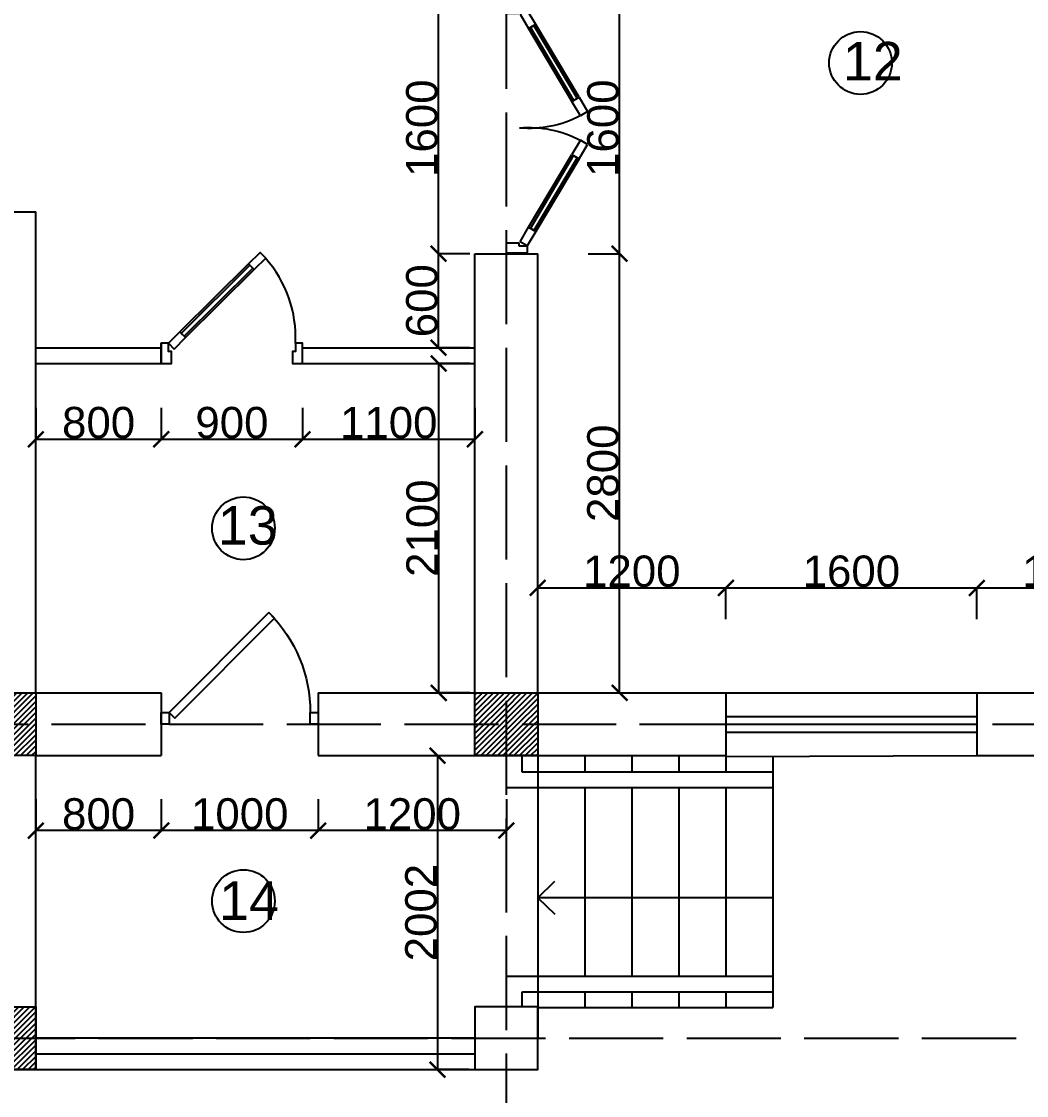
# Model space of a CAD drawing. Header units: millimetres. Extents: x -4280 to 435011, y -161394 to 27828.
# Drawn here: x 19828 to 26236, y 4142 to 10989 of the extents above; entities that cross this region are included whole.
import ezdxf

# ---------------------------------------------------------------- set-up
doc = ezdxf.new("R2010")
doc.units = ezdxf.units.MM
doc.header["$MEASUREMENT"] = 0
doc.linetypes.add('ACAD_ISO02W100', pattern=[15, 12, -3])
doc.layers.add('Fasad bokovoy', color=7, linetype='Continuous')
doc.layers.add('Plan 1', color=7, linetype='Continuous')
doc.styles.get("Standard").update_dxf_attribs({"font": 'arial.ttf'})
doc.dimstyles.new('GOST', dxfattribs={"dimtxt": 200, "dimasz": 100, "dimexe": 0.18, "dimexo": 0.06, "dimgap": 3, "dimtad": 1, "dimdec": 0, "dimzin": 0, "dimdsep": 46, "dimtxsty": 'Standard', "dimblk": 'ARCHTICK', "dimcen": 0.09, "dimclrt": 256, "dimadec": 0, "dimazin": 0, "dimtfac": 1, "dimtdec": 0, "dimtofl": 0, "dimtmove": 0, "dimatfit": 3, "dimldrblk": 'ARCHTICK', "dimfxl": 200, "dimfxlon": 1, "dimtolj": 1, "dimtzin": 0, "dimarcsym": 0})
pattern_1 = [(45, (58686.625, 2995.274), (-17.67767, 17.67767), [])]

# ---------------------------------------------------------------- blocks, each defined once
blk = doc.blocks.new('A$C036642B2')
for p, q in [((0, 389.1), (0, 289.1)), ((0, 289.1), (0, 389.1)), ((0, 289.1), (0, 389.1)), ((0, 389.1), (50, 389.1)), ((50, 389.1), (50, 339.1)), ((1200, 389.1), (1150, 389.1)), ((1150, 389.1), (1150, 339.1)), ((1200, 289.1), (1200, 389.1)), ((1200, 289.1), (1200, 389.1)), ((1200, 389.1), (1200, 289.1)), ((50, 329.1), (35, 329.1)), ((35, 329.1), (35, 289.1)), ((35, 289.1), (55.5, 323.5)), ((50, 339.1), (50, 329.1)), ((55.5, 323.5), (124.2, 282.6)), ((1144.5, 323.5), (1075.8, 282.6)), ((1165, 289.1), (1144.5, 323.5)), ((1150, 339.1), (1150, 329.1)), ((1150, 329.1), (1165, 329.1)), ((1165, 329.1), (1165, 289.1)), ((35, 289.1), (0, 289.1)), ((103.8, 248.2), (35, 289.1)), ((103.8, 248.2), (124.2, 282.6)), ((124.2, 282.6), (103.8, 248.2)), ((108.9, 256.8), (119.1, 274)), ((119.1, 274), (467.5, 66.7)), ((124.2, 282.6), (472.6, 75.3)), ((1075.8, 282.6), (727.4, 75.3)), ((1080.9, 274), (732.5, 66.7)), ((1075.8, 282.6), (1096.2, 248.2)), ((1096.2, 248.2), (1075.8, 282.6)), ((1091.1, 256.8), (1080.9, 274)), ((1096.2, 248.2), (1165, 289.1)), ((1165, 289.1), (1200, 289.1)), ((452.1, 40.9), (103.8, 248.2)), ((457.3, 49.5), (108.9, 256.8)), ((742.7, 49.5), (1091.1, 256.8)), ((747.9, 40.9), (1096.2, 248.2)), ((472.6, 75.3), (452.1, 40.9)), ((472.6, 75.3), (452.1, 40.9)), ((467.5, 66.7), (457.3, 49.5)), ((541.3, 34.4), (472.6, 75.3)), ((658.7, 34.4), (727.4, 75.3)), ((727.4, 75.3), (747.9, 40.9)), ((727.4, 75.3), (747.9, 40.9)), ((732.5, 66.7), (742.7, 49.5)), ((452.1, 40.9), (520.9, 0)), ((520.9, 0), (541.3, 34.4)), ((679.1, 0), (658.7, 34.4)), ((747.9, 40.9), (679.1, 0))]:
    blk.add_line(p, q)
for centre, start, end in [((76.7, 280.4), 332.1893, 4.9635), ((1123.3, 280.4), 175.0365, 207.8107)]:
    blk.add_arc(centre, 525.5, start, end)
blk = doc.blocks.new('A$C68901CC0')
for p, q in [((278.2, 676), (313.6, 711.4)), ((313.6, 711.4), (950, 75)), ((914.6, 39.6), (278.2, 676)), ((0, 75), (0, 0)), ((50, 75), (0, 75)), ((50, 0), (50, 75)), ((950, 75), (914.6, 39.6)), ((950, 75), (950, 0)), ((1000, 75), (950, 75)), ((1000, 0), (1000, 75)), ((0, 0), (50, 0)), ((950, 0), (1000, 0))]:
    blk.add_line(p, q)
blk.add_arc((950, 75), 900, 135, 180)
blk = doc.blocks.new('A$C3C032968')
for p, q in [((0, 0), (0, 100)), ((0, 100), (0, 0)), ((700, 0), (700, 100)), ((700, 0), (700, 100))]:
    blk.add_line(p, q)
for points in [[(517.5, 522.4), (460.7, 466.1), (432.5, 494.5), (489.3, 550.8)], [(120, 128), (460.7, 466.1), (432.5, 494.5), (91.8, 156.4)], [(112.9, 135.1), (453.6, 473.2), (439.5, 487.4), (98.8, 149.3)], [(63.2, 71.6), (120, 128), (91.8, 156.4), (35, 100)], [(35, 100), (0, 100), (0, 0), (50, 0), (50, 50), (50, 60), (35, 60)], [(665, 100), (665, 60), (650, 60), (650, 50), (650, 0), (700, 0), (700, 100)]]:
    blk.add_lwpolyline(points, close=True)
blk.add_arc((72.4, 128.7), 593.3, 357.2313, 41.4937)
blk = doc.blocks.new('_ArchTick')
at = {"color": 0, "linetype": 'ByBlock', "const_width": 0.15}
blk.add_lwpolyline([(-0.5, -0.5), (0.5, 0.5)], dxfattribs=at)
blk = doc.blocks.new('*D32')
at = {"layer": 'Defpoints', "color": 0, "transparency": 16777216}
for p in [(4519.5, 7809.1), (28919.5, 7809.1), (28919.5, 1509.1)]:
    blk.add_point(p, dxfattribs=at)
at = {"layer": 'Plan 1', "color": 0, "lineweight": -2, "transparency": 16777216}
for p, q in [((4519.5, 1709.1), (4519.5, 1509)), ((28919.5, 1709.1), (28919.5, 1509)), ((4519.5, 1509.1), (28919.5, 1509.1))]:
    blk.add_line(p, q, dxfattribs=at)
at = {"layer": 'Plan 1', "color": 0, "lineweight": -2, "transparency": 16777216, "xscale": 100, "yscale": 100, "zscale": 100, "rotation": 180}
blk.add_blockref('_ArchTick', (4519.5, 1509.1), dxfattribs=at)
at = {"layer": 'Plan 1', "color": 0, "lineweight": -2, "transparency": 16777216, "xscale": 100, "yscale": 100, "zscale": 100}
blk.add_blockref('_ArchTick', (28919.5, 1509.1), dxfattribs=at)
at = {"layer": 'Plan 1', "transparency": 16777216, "insert": (16719.5, 1614.3), "char_height": 200, "attachment_point": 5}
blk.add_mtext('\\A1;24400', dxfattribs=at)
blk = doc.blocks.new('*D48')
at = {"layer": 'Defpoints', "color": 0, "transparency": 16777216}
for p in [(20719.5, 7109.1), (19719.5, 5309.1), (20719.5, 3109.5)]:
    blk.add_point(p, dxfattribs=at)
at = {"layer": 'Plan 1', "color": 0, "lineweight": -2, "transparency": 16777216}
for p, q in [((19719.5, 3309.5), (19719.5, 3109.3)), ((20719.5, 3309.5), (20719.5, 3109.3)), ((19719.5, 3109.5), (20719.5, 3109.5))]:
    blk.add_line(p, q, dxfattribs=at)
at = {"layer": 'Plan 1', "color": 0, "lineweight": -2, "transparency": 16777216, "xscale": 100, "yscale": 100, "zscale": 100, "rotation": 180}
blk.add_blockref('_ArchTick', (19719.5, 3109.5), dxfattribs=at)
at = {"layer": 'Plan 1', "color": 0, "lineweight": -2, "transparency": 16777216, "xscale": 100, "yscale": 100, "zscale": 100}
blk.add_blockref('_ArchTick', (20719.5, 3109.5), dxfattribs=at)
at = {"layer": 'Plan 1', "transparency": 16777216, "insert": (20219.5, 3214.6), "char_height": 200, "attachment_point": 5}
blk.add_mtext('\\A1;1000', dxfattribs=at)
blk = doc.blocks.new('*D49')
at = {"layer": 'Defpoints', "color": 0, "transparency": 16777216}
for p in [(20719.5, 7109.1), (21719.5, 7109.1), (21719.5, 3109.5)]:
    blk.add_point(p, dxfattribs=at)
at = {"layer": 'Plan 1', "color": 0, "lineweight": -2, "transparency": 16777216}
for p, q in [((20719.5, 3309.5), (20719.5, 3109.3)), ((21719.5, 3309.5), (21719.5, 3109.3)), ((20719.5, 3109.5), (21719.5, 3109.5))]:
    blk.add_line(p, q, dxfattribs=at)
at = {"layer": 'Plan 1', "color": 0, "lineweight": -2, "transparency": 16777216, "xscale": 100, "yscale": 100, "zscale": 100, "rotation": 180}
blk.add_blockref('_ArchTick', (20719.5, 3109.5), dxfattribs=at)
at = {"layer": 'Plan 1', "color": 0, "lineweight": -2, "transparency": 16777216, "xscale": 100, "yscale": 100, "zscale": 100}
blk.add_blockref('_ArchTick', (21719.5, 3109.5), dxfattribs=at)
at = {"layer": 'Plan 1', "transparency": 16777216, "insert": (21219.5, 3214.6), "char_height": 200, "attachment_point": 5}
blk.add_mtext('\\A1;1000', dxfattribs=at)
blk = doc.blocks.new('*D50')
at = {"layer": 'Defpoints', "color": 0, "transparency": 16777216}
for p in [(22919.5, 7309.1), (21719.5, 7109.1), (22919.5, 3109.5)]:
    blk.add_point(p, dxfattribs=at)
at = {"layer": 'Plan 1', "color": 0, "lineweight": -2, "transparency": 16777216}
for p, q in [((21719.5, 3309.5), (21719.5, 3109.3)), ((22919.5, 3309.5), (22919.5, 3109.3)), ((21719.5, 3109.5), (22919.5, 3109.5))]:
    blk.add_line(p, q, dxfattribs=at)
at = {"layer": 'Plan 1', "color": 0, "lineweight": -2, "transparency": 16777216, "xscale": 100, "yscale": 100, "zscale": 100, "rotation": 180}
blk.add_blockref('_ArchTick', (21719.5, 3109.5), dxfattribs=at)
at = {"layer": 'Plan 1', "color": 0, "lineweight": -2, "transparency": 16777216, "xscale": 100, "yscale": 100, "zscale": 100}
blk.add_blockref('_ArchTick', (22919.5, 3109.5), dxfattribs=at)
at = {"layer": 'Plan 1', "transparency": 16777216, "insert": (22319.5, 3214.6), "char_height": 200, "attachment_point": 5}
blk.add_mtext('\\A1;1200', dxfattribs=at)
blk = doc.blocks.new('*D51')
at = {"layer": 'Defpoints', "color": 0, "transparency": 16777216}
for p in [(22919.5, 7309.1), (24319.5, 7105.3), (24319.5, 3109.5)]:
    blk.add_point(p, dxfattribs=at)
at = {"layer": 'Plan 1', "color": 0, "lineweight": -2, "transparency": 16777216}
for p, q in [((22919.5, 3309.5), (22919.5, 3109.3)), ((24319.5, 3309.5), (24319.5, 3109.3)), ((22919.5, 3109.5), (24319.5, 3109.5))]:
    blk.add_line(p, q, dxfattribs=at)
at = {"layer": 'Plan 1', "color": 0, "lineweight": -2, "transparency": 16777216, "xscale": 100, "yscale": 100, "zscale": 100, "rotation": 180}
blk.add_blockref('_ArchTick', (22919.5, 3109.5), dxfattribs=at)
at = {"layer": 'Plan 1', "color": 0, "lineweight": -2, "transparency": 16777216, "xscale": 100, "yscale": 100, "zscale": 100}
blk.add_blockref('_ArchTick', (24319.5, 3109.5), dxfattribs=at)
at = {"layer": 'Plan 1', "transparency": 16777216, "insert": (23619.5, 3214.6), "char_height": 200, "attachment_point": 5}
blk.add_mtext('\\A1;1400', dxfattribs=at)
blk = doc.blocks.new('*D52')
at = {"layer": 'Defpoints', "color": 0, "transparency": 16777216}
for p in [(24319.5, 7105.3), (25919.5, 7109.1), (25919.5, 3109.5)]:
    blk.add_point(p, dxfattribs=at)
at = {"layer": 'Plan 1', "color": 0, "lineweight": -2, "transparency": 16777216}
for p, q in [((24319.5, 3309.5), (24319.5, 3109.3)), ((25919.5, 3309.5), (25919.5, 3109.3)), ((24319.5, 3109.5), (25919.5, 3109.5))]:
    blk.add_line(p, q, dxfattribs=at)
at = {"layer": 'Plan 1', "color": 0, "lineweight": -2, "transparency": 16777216, "xscale": 100, "yscale": 100, "zscale": 100, "rotation": 180}
blk.add_blockref('_ArchTick', (24319.5, 3109.5), dxfattribs=at)
at = {"layer": 'Plan 1', "color": 0, "lineweight": -2, "transparency": 16777216, "xscale": 100, "yscale": 100, "zscale": 100}
blk.add_blockref('_ArchTick', (25919.5, 3109.5), dxfattribs=at)
at = {"layer": 'Plan 1', "transparency": 16777216, "insert": (25119.5, 3214.6), "char_height": 200, "attachment_point": 5}
blk.add_mtext('\\A1;1600', dxfattribs=at)
blk = doc.blocks.new('*D53')
at = {"layer": 'Defpoints', "color": 0, "transparency": 16777216}
for p in [(27319.5, 7309.1), (25919.5, 7109.1), (27319.5, 3109.5)]:
    blk.add_point(p, dxfattribs=at)
at = {"layer": 'Plan 1', "color": 0, "lineweight": -2, "transparency": 16777216}
for p, q in [((25919.5, 3309.5), (25919.5, 3109.3)), ((27319.5, 3309.5), (27319.5, 3109.3)), ((25919.5, 3109.5), (27319.5, 3109.5))]:
    blk.add_line(p, q, dxfattribs=at)
at = {"layer": 'Plan 1', "color": 0, "lineweight": -2, "transparency": 16777216, "xscale": 100, "yscale": 100, "zscale": 100, "rotation": 180}
blk.add_blockref('_ArchTick', (25919.5, 3109.5), dxfattribs=at)
at = {"layer": 'Plan 1', "color": 0, "lineweight": -2, "transparency": 16777216, "xscale": 100, "yscale": 100, "zscale": 100}
blk.add_blockref('_ArchTick', (27319.5, 3109.5), dxfattribs=at)
at = {"layer": 'Plan 1', "transparency": 16777216, "insert": (26619.5, 3214.6), "char_height": 200, "attachment_point": 5}
blk.add_mtext('\\A1;1400', dxfattribs=at)
blk = doc.blocks.new('*D217')
at = {"layer": 'Defpoints', "color": 0, "transparency": 16777216}
for p in [(21719.5, 6309.1), (22480.8, 4307.2), (22719.5, 4307.2)]:
    blk.add_point(p, dxfattribs=at)
at = {"layer": 'Plan 1', "color": 0, "lineweight": -2, "transparency": 16777216}
for p, q in [((22280.8, 6309.1), (22481, 6309.1)), ((22480.8, 6309.1), (22480.8, 4307.2)), ((22680.8, 4307.2), (22480.6, 4307.2))]:
    blk.add_line(p, q, dxfattribs=at)
at = {"layer": 'Plan 1', "color": 0, "lineweight": -2, "transparency": 16777216, "xscale": 100, "yscale": 100, "zscale": 100}
for p, rotation in [((22480.8, 6309.1), 90), ((22480.8, 4307.2), 270)]:
    blk.add_blockref('_ArchTick', p, dxfattribs=dict(at, rotation=rotation))
at = {"layer": 'Plan 1', "transparency": 16777216, "insert": (22375.7, 5308.2), "char_height": 200, "attachment_point": 5, "rotation": 90}
blk.add_mtext('\\A1;2002', dxfattribs=at)
blk = doc.blocks.new('*D621')
at = {"layer": 'Defpoints', "color": 0, "transparency": 16777216}
for p in [(21719.5, 6309.1), (22919.5, 6303.3), (21719.5, 5830.9)]:
    blk.add_point(p, dxfattribs=at)
at = {"layer": 'Fasad bokovoy', "color": 0, "lineweight": -2, "transparency": 16777216}
for p, q in [((21719.5, 6030.9), (21719.5, 5830.7)), ((22919.5, 6030.9), (22919.5, 5830.7)), ((22919.5, 5830.9), (21719.5, 5830.9))]:
    blk.add_line(p, q, dxfattribs=at)
at = {"layer": 'Fasad bokovoy', "color": 0, "lineweight": -2, "transparency": 16777216, "xscale": 100, "yscale": 100, "zscale": 100, "rotation": 180}
blk.add_blockref('_ArchTick', (21719.5, 5830.9), dxfattribs=at)
at = {"layer": 'Fasad bokovoy', "color": 0, "lineweight": -2, "transparency": 16777216, "xscale": 100, "yscale": 100, "zscale": 100}
blk.add_blockref('_ArchTick', (22919.5, 5830.9), dxfattribs=at)
at = {"layer": 'Fasad bokovoy', "transparency": 16777216, "insert": (22319.5, 5936), "char_height": 200, "attachment_point": 5}
blk.add_mtext('\\A1;1200', dxfattribs=at)
blk = doc.blocks.new('*D622')
at = {"layer": 'Defpoints', "color": 0, "transparency": 16777216}
for p in [(20719.5, 6309.1), (21719.5, 6309.1), (20719.5, 5830.9)]:
    blk.add_point(p, dxfattribs=at)
at = {"layer": 'Fasad bokovoy', "color": 0, "lineweight": -2, "transparency": 16777216}
for p, q in [((20719.5, 6030.9), (20719.5, 5830.7)), ((21719.5, 6030.9), (21719.5, 5830.7)), ((21719.5, 5830.9), (20719.5, 5830.9))]:
    blk.add_line(p, q, dxfattribs=at)
at = {"layer": 'Fasad bokovoy', "color": 0, "lineweight": -2, "transparency": 16777216, "xscale": 100, "yscale": 100, "zscale": 100, "rotation": 180}
blk.add_blockref('_ArchTick', (20719.5, 5830.9), dxfattribs=at)
at = {"layer": 'Fasad bokovoy', "color": 0, "lineweight": -2, "transparency": 16777216, "xscale": 100, "yscale": 100, "zscale": 100}
blk.add_blockref('_ArchTick', (21719.5, 5830.9), dxfattribs=at)
at = {"layer": 'Fasad bokovoy', "transparency": 16777216, "insert": (21219.5, 5936), "char_height": 200, "attachment_point": 5}
blk.add_mtext('\\A1;1000', dxfattribs=at)
blk = doc.blocks.new('*D623')
at = {"layer": 'Defpoints', "color": 0, "transparency": 16777216}
for p in [(19919.5, 6309.1), (20719.5, 6309.1), (19919.5, 5830.9)]:
    blk.add_point(p, dxfattribs=at)
at = {"layer": 'Fasad bokovoy', "color": 0, "lineweight": -2, "transparency": 16777216}
for p, q in [((19919.5, 6030.9), (19919.5, 5830.7)), ((20719.5, 6030.9), (20719.5, 5830.7)), ((20719.5, 5830.9), (19919.5, 5830.9))]:
    blk.add_line(p, q, dxfattribs=at)
at = {"layer": 'Fasad bokovoy', "color": 0, "lineweight": -2, "transparency": 16777216, "xscale": 100, "yscale": 100, "zscale": 100, "rotation": 180}
blk.add_blockref('_ArchTick', (19919.5, 5830.9), dxfattribs=at)
at = {"layer": 'Fasad bokovoy', "color": 0, "lineweight": -2, "transparency": 16777216, "xscale": 100, "yscale": 100, "zscale": 100}
blk.add_blockref('_ArchTick', (20719.5, 5830.9), dxfattribs=at)
at = {"layer": 'Fasad bokovoy', "transparency": 16777216, "insert": (20319.5, 5936), "char_height": 200, "attachment_point": 5}
blk.add_mtext('\\A1;800', dxfattribs=at)
blk = doc.blocks.new('*D624')
at = {"layer": 'Defpoints', "color": 0, "transparency": 16777216}
for p in [(22488.7, 8809.1), (22719.5, 8809.1), (22719.5, 6709.1)]:
    blk.add_point(p, dxfattribs=at)
at = {"layer": 'Fasad bokovoy', "color": 0, "lineweight": -2, "transparency": 16777216}
for p, q in [((22688.7, 8809.1), (22488.5, 8809.1)), ((22488.7, 6709.1), (22488.7, 8809.1)), ((22688.7, 6709.1), (22488.5, 6709.1))]:
    blk.add_line(p, q, dxfattribs=at)
at = {"layer": 'Fasad bokovoy', "color": 0, "lineweight": -2, "transparency": 16777216, "xscale": 100, "yscale": 100, "zscale": 100}
for p, rotation in [((22488.7, 8809.1), 90), ((22488.7, 6709.1), 270)]:
    blk.add_blockref('_ArchTick', p, dxfattribs=dict(at, rotation=rotation))
at = {"layer": 'Fasad bokovoy', "transparency": 16777216, "insert": (22383.5, 7759.1), "char_height": 200, "attachment_point": 5, "rotation": 90}
blk.add_mtext('\\A1;2100', dxfattribs=at)
blk = doc.blocks.new('*D625')
at = {"layer": 'Defpoints', "color": 0, "transparency": 16777216}
for p in [(19919.5, 8809.1), (20719.5, 8809.1), (20719.5, 8325.5)]:
    blk.add_point(p, dxfattribs=at)
at = {"layer": 'Fasad bokovoy', "color": 0, "lineweight": -2, "transparency": 16777216}
for p, q in [((19919.5, 8525.5), (19919.5, 8325.4)), ((20719.5, 8525.5), (20719.5, 8325.4)), ((19919.5, 8325.5), (20719.5, 8325.5))]:
    blk.add_line(p, q, dxfattribs=at)
at = {"layer": 'Fasad bokovoy', "color": 0, "lineweight": -2, "transparency": 16777216, "xscale": 100, "yscale": 100, "zscale": 100, "rotation": 180}
blk.add_blockref('_ArchTick', (19919.5, 8325.5), dxfattribs=at)
at = {"layer": 'Fasad bokovoy', "color": 0, "lineweight": -2, "transparency": 16777216, "xscale": 100, "yscale": 100, "zscale": 100}
blk.add_blockref('_ArchTick', (20719.5, 8325.5), dxfattribs=at)
at = {"layer": 'Fasad bokovoy', "transparency": 16777216, "insert": (20319.5, 8430.7), "char_height": 200, "attachment_point": 5}
blk.add_mtext('\\A1;800', dxfattribs=at)
blk = doc.blocks.new('*D626')
at = {"layer": 'Defpoints', "color": 0, "transparency": 16777216}
for p in [(20719.5, 8809.1), (21619.5, 8809.1), (21619.5, 8325.5)]:
    blk.add_point(p, dxfattribs=at)
at = {"layer": 'Fasad bokovoy', "color": 0, "lineweight": -2, "transparency": 16777216}
for p, q in [((20719.5, 8525.5), (20719.5, 8325.4)), ((21619.5, 8525.5), (21619.5, 8325.4)), ((20719.5, 8325.5), (21619.5, 8325.5))]:
    blk.add_line(p, q, dxfattribs=at)
at = {"layer": 'Fasad bokovoy', "color": 0, "lineweight": -2, "transparency": 16777216, "xscale": 100, "yscale": 100, "zscale": 100, "rotation": 180}
blk.add_blockref('_ArchTick', (20719.5, 8325.5), dxfattribs=at)
at = {"layer": 'Fasad bokovoy', "color": 0, "lineweight": -2, "transparency": 16777216, "xscale": 100, "yscale": 100, "zscale": 100}
blk.add_blockref('_ArchTick', (21619.5, 8325.5), dxfattribs=at)
at = {"layer": 'Fasad bokovoy', "transparency": 16777216, "insert": (21169.5, 8430.7), "char_height": 200, "attachment_point": 5}
blk.add_mtext('\\A1;900', dxfattribs=at)
blk = doc.blocks.new('*D627')
at = {"layer": 'Defpoints', "color": 0, "transparency": 16777216}
for p in [(21619.5, 8809.1), (22719.5, 8809.1), (22719.5, 8325.5)]:
    blk.add_point(p, dxfattribs=at)
at = {"layer": 'Fasad bokovoy', "color": 0, "lineweight": -2, "transparency": 16777216}
for p, q in [((21619.5, 8525.5), (21619.5, 8325.4)), ((22719.5, 8525.5), (22719.5, 8325.4)), ((21619.5, 8325.5), (22719.5, 8325.5))]:
    blk.add_line(p, q, dxfattribs=at)
at = {"layer": 'Fasad bokovoy', "color": 0, "lineweight": -2, "transparency": 16777216, "xscale": 100, "yscale": 100, "zscale": 100, "rotation": 180}
blk.add_blockref('_ArchTick', (21619.5, 8325.5), dxfattribs=at)
at = {"layer": 'Fasad bokovoy', "color": 0, "lineweight": -2, "transparency": 16777216, "xscale": 100, "yscale": 100, "zscale": 100}
blk.add_blockref('_ArchTick', (22719.5, 8325.5), dxfattribs=at)
at = {"layer": 'Fasad bokovoy', "transparency": 16777216, "insert": (22169.5, 8430.7), "char_height": 200, "attachment_point": 5}
blk.add_mtext('\\A1;1100', dxfattribs=at)
blk = doc.blocks.new('*D628')
at = {"layer": 'Defpoints', "color": 0, "transparency": 16777216}
for p in [(22486.6, 9509.1), (22719.5, 9509.1), (22719.5, 8909.1)]:
    blk.add_point(p, dxfattribs=at)
at = {"layer": 'Fasad bokovoy', "color": 0, "lineweight": -2, "transparency": 16777216}
for p, q in [((22686.6, 9509.1), (22486.4, 9509.1)), ((22486.6, 8909.1), (22486.6, 9509.1)), ((22686.6, 8909.1), (22486.4, 8909.1))]:
    blk.add_line(p, q, dxfattribs=at)
at = {"layer": 'Fasad bokovoy', "color": 0, "lineweight": -2, "transparency": 16777216, "xscale": 100, "yscale": 100, "zscale": 100}
for p, rotation in [((22486.6, 9509.1), 90), ((22486.6, 8909.1), 270)]:
    blk.add_blockref('_ArchTick', p, dxfattribs=dict(at, rotation=rotation))
at = {"layer": 'Fasad bokovoy', "transparency": 16777216, "insert": (22381.5, 9209.1), "char_height": 200, "attachment_point": 5, "rotation": 90}
blk.add_mtext('\\A1;600', dxfattribs=at)
blk = doc.blocks.new('*D629')
at = {"layer": 'Defpoints', "color": 0, "transparency": 16777216}
for p in [(22486.6, 11109.1), (22719.5, 11109.1), (22719.5, 9509.1)]:
    blk.add_point(p, dxfattribs=at)
at = {"layer": 'Fasad bokovoy', "color": 0, "lineweight": -2, "transparency": 16777216}
for p, q in [((22686.6, 11109.1), (22486.4, 11109.1)), ((22486.6, 9509.1), (22486.6, 11109.1)), ((22686.6, 9509.1), (22486.4, 9509.1))]:
    blk.add_line(p, q, dxfattribs=at)
at = {"layer": 'Fasad bokovoy', "color": 0, "lineweight": -2, "transparency": 16777216, "xscale": 100, "yscale": 100, "zscale": 100}
for p, rotation in [((22486.6, 11109.1), 90), ((22486.6, 9509.1), 270)]:
    blk.add_blockref('_ArchTick', p, dxfattribs=dict(at, rotation=rotation))
at = {"layer": 'Fasad bokovoy', "transparency": 16777216, "insert": (22381.5, 10309.1), "char_height": 200, "attachment_point": 5, "rotation": 90}
blk.add_mtext('\\A1;1600', dxfattribs=at)
blk = doc.blocks.new('*D630')
at = {"layer": 'Defpoints', "color": 0, "transparency": 16777216}
for p in [(23307, 9509.1), (23641.3, 9509.1), (23307, 6709.1)]:
    blk.add_point(p, dxfattribs=at)
at = {"layer": 'Fasad bokovoy', "color": 0, "lineweight": -2, "transparency": 16777216}
for p, q in [((23441.3, 9509.1), (23641.5, 9509.1)), ((23641.3, 6709.1), (23641.3, 9509.1)), ((23441.3, 6709.1), (23641.5, 6709.1))]:
    blk.add_line(p, q, dxfattribs=at)
at = {"layer": 'Fasad bokovoy', "color": 0, "lineweight": -2, "transparency": 16777216, "xscale": 100, "yscale": 100, "zscale": 100}
for p, rotation in [((23641.3, 9509.1), 90), ((23641.3, 6709.1), 270)]:
    blk.add_blockref('_ArchTick', p, dxfattribs=dict(at, rotation=rotation))
at = {"layer": 'Fasad bokovoy', "transparency": 16777216, "insert": (23536.2, 8109.1), "char_height": 200, "attachment_point": 5, "rotation": 90}
blk.add_mtext('\\A1;2800', dxfattribs=at)
blk = doc.blocks.new('*D631')
at = {"layer": 'Defpoints', "color": 0, "transparency": 16777216}
for p in [(23119.5, 11109.1), (23641.3, 11109.1), (23307, 9509.1)]:
    blk.add_point(p, dxfattribs=at)
at = {"layer": 'Fasad bokovoy', "color": 0, "lineweight": -2, "transparency": 16777216}
for p, q in [((23441.3, 11109.1), (23641.5, 11109.1)), ((23641.3, 9509.1), (23641.3, 11109.1)), ((23441.3, 9509.1), (23641.5, 9509.1))]:
    blk.add_line(p, q, dxfattribs=at)
at = {"layer": 'Fasad bokovoy', "color": 0, "lineweight": -2, "transparency": 16777216, "xscale": 100, "yscale": 100, "zscale": 100}
for p, rotation in [((23641.3, 11109.1), 90), ((23641.3, 9509.1), 270)]:
    blk.add_blockref('_ArchTick', p, dxfattribs=dict(at, rotation=rotation))
at = {"layer": 'Fasad bokovoy', "transparency": 16777216, "insert": (23536.2, 10309.1), "char_height": 200, "attachment_point": 5, "rotation": 90}
blk.add_mtext('\\A1;1600', dxfattribs=at)
blk = doc.blocks.new('*D648')
at = {"layer": 'Defpoints', "color": 0, "transparency": 16777216}
for p in [(24319.5, 7378.2), (23119.5, 6709.1), (24319.5, 6709.1)]:
    blk.add_point(p, dxfattribs=at)
at = {"layer": 'Fasad bokovoy', "color": 0, "lineweight": -2, "transparency": 16777216}
for p, q in [((23119.5, 7178.2), (23119.5, 7378.4)), ((23119.5, 7378.2), (24319.5, 7378.2)), ((24319.5, 7178.2), (24319.5, 7378.4))]:
    blk.add_line(p, q, dxfattribs=at)
at = {"layer": 'Fasad bokovoy', "color": 0, "lineweight": -2, "transparency": 16777216, "xscale": 100, "yscale": 100, "zscale": 100, "rotation": 180}
blk.add_blockref('_ArchTick', (23119.5, 7378.2), dxfattribs=at)
at = {"layer": 'Fasad bokovoy', "color": 0, "lineweight": -2, "transparency": 16777216, "xscale": 100, "yscale": 100, "zscale": 100}
blk.add_blockref('_ArchTick', (24319.5, 7378.2), dxfattribs=at)
at = {"layer": 'Fasad bokovoy', "transparency": 16777216, "insert": (23719.5, 7483.3), "char_height": 200, "attachment_point": 5}
blk.add_mtext('\\A1;1200', dxfattribs=at)
blk = doc.blocks.new('*D649')
at = {"layer": 'Defpoints', "color": 0, "transparency": 16777216}
for p in [(25919.5, 7378.2), (24319.5, 6709.1), (25919.5, 6709.1)]:
    blk.add_point(p, dxfattribs=at)
at = {"layer": 'Fasad bokovoy', "color": 0, "lineweight": -2, "transparency": 16777216}
for p, q in [((24319.5, 7178.2), (24319.5, 7378.4)), ((24319.5, 7378.2), (25919.5, 7378.2)), ((25919.5, 7178.2), (25919.5, 7378.4))]:
    blk.add_line(p, q, dxfattribs=at)
at = {"layer": 'Fasad bokovoy', "color": 0, "lineweight": -2, "transparency": 16777216, "xscale": 100, "yscale": 100, "zscale": 100, "rotation": 180}
blk.add_blockref('_ArchTick', (24319.5, 7378.2), dxfattribs=at)
at = {"layer": 'Fasad bokovoy', "color": 0, "lineweight": -2, "transparency": 16777216, "xscale": 100, "yscale": 100, "zscale": 100}
blk.add_blockref('_ArchTick', (25919.5, 7378.2), dxfattribs=at)
at = {"layer": 'Fasad bokovoy', "transparency": 16777216, "insert": (25119.5, 7483.3), "char_height": 200, "attachment_point": 5}
blk.add_mtext('\\A1;1600', dxfattribs=at)
blk = doc.blocks.new('*D650')
at = {"layer": 'Defpoints', "color": 0, "transparency": 16777216}
for p in [(27119.5, 7378.2), (25919.5, 6709.1), (27119.5, 6709.1)]:
    blk.add_point(p, dxfattribs=at)
at = {"layer": 'Fasad bokovoy', "color": 0, "lineweight": -2, "transparency": 16777216}
for p, q in [((25919.5, 7178.2), (25919.5, 7378.4)), ((25919.5, 7378.2), (27119.5, 7378.2)), ((27119.5, 7178.2), (27119.5, 7378.4))]:
    blk.add_line(p, q, dxfattribs=at)
at = {"layer": 'Fasad bokovoy', "color": 0, "lineweight": -2, "transparency": 16777216, "xscale": 100, "yscale": 100, "zscale": 100, "rotation": 180}
blk.add_blockref('_ArchTick', (25919.5, 7378.2), dxfattribs=at)
at = {"layer": 'Fasad bokovoy', "color": 0, "lineweight": -2, "transparency": 16777216, "xscale": 100, "yscale": 100, "zscale": 100}
blk.add_blockref('_ArchTick', (27119.5, 7378.2), dxfattribs=at)
at = {"layer": 'Fasad bokovoy', "transparency": 16777216, "insert": (26519.5, 7483.3), "char_height": 200, "attachment_point": 5}
blk.add_mtext('\\A1;1200', dxfattribs=at)

msp = doc.modelspace()

# ---------------------------------------------------------------- hatches: boundary and pattern name
at = {"layer": 'Plan 1'}
h = msp.add_hatch(dxfattribs=at)
h.set_pattern_fill('ANSI31', color=1, scale=200)
h.set_pattern_definition(pattern_1)
h.paths.add_polyline_path([(10519.5, 12709.1), (10519.5, 12909.1), (10319.5, 12909.1), (10319.5, 12709.1)], flags=16)
h.paths.add_polyline_path([(10319.5, 12909.1), (10319.5, 12709.1), (10719.5, 12709.1), (10719.5, 12909.1)], flags=17)
h.paths.add_polyline_path([(10319.5, 12509.1), (10519.5, 12509.1), (10519.5, 12909.1), (10319.5, 12909.1)], flags=17)
h.paths.add_polyline_path([(10719.5, 12909.1), (10319.5, 12909.1), (10319.5, 12509.1), (10719.5, 12509.1)])
h.paths.add_polyline_path([(13719.5, 12909.1), (13519.5, 12909.1), (13519.5, 12709.1), (13719.5, 12709.1)], flags=16)
h.paths.add_polyline_path([(13919.5, 12709.1), (13919.5, 12909.1), (13519.5, 12909.1), (13519.5, 12709.1)], flags=17)
h.paths.add_polyline_path([(13519.5, 12509.1), (13719.5, 12509.1), (13719.5, 12909.1), (13519.5, 12909.1)], flags=17)
h.paths.add_polyline_path([(13919.5, 12909.1), (13519.5, 12909.1), (13519.5, 12509.1), (13919.5, 12509.1)])
h.paths.add_polyline_path([(16519.5, 12909.1), (16519.5, 12709.1), (16719.5, 12709.1), (16719.5, 12909.1)], flags=16)
h.paths.add_polyline_path([(16919.5, 12909.1), (16519.5, 12909.1), (16519.5, 12709.1), (16919.5, 12709.1)], flags=17)
h.paths.add_polyline_path([(16719.5, 12909.1), (16519.5, 12909.1), (16519.5, 12509.1), (16719.5, 12509.1)], flags=16)
h.paths.add_polyline_path([(16919.5, 12909.1), (16519.5, 12909.1), (16519.5, 12509.1), (16919.5, 12509.1)])
h.paths.add_polyline_path([(19719.5, 12909.1), (19519.5, 12909.1), (19519.5, 12709.1), (19719.5, 12709.1)], flags=16)
h.paths.add_polyline_path([(19919.5, 12909.1), (19519.5, 12909.1), (19519.5, 12709.1), (19919.5, 12709.1)], flags=17)
h.paths.add_polyline_path([(19719.5, 12909.1), (19519.5, 12909.1), (19519.5, 12509.1), (19719.5, 12509.1)], flags=16)
h.paths.add_polyline_path([(19919.5, 12909.1), (19519.5, 12909.1), (19519.5, 12509.1), (19919.5, 12509.1)])
h.paths.add_polyline_path([(22919.5, 12909.1), (22719.5, 12909.1), (22719.5, 12709.1), (22919.5, 12709.1)], flags=16)
h.paths.add_polyline_path([(22719.5, 12909.1), (22719.5, 12709.1), (23119.5, 12709.1), (23119.5, 12909.1)], flags=17)
h.paths.add_polyline_path([(22719.5, 12509.1), (22919.5, 12509.1), (22919.5, 12909.1), (22719.5, 12909.1)], flags=17)
h.paths.add_polyline_path([(23119.5, 12909.1), (22719.5, 12909.1), (22719.5, 12509.1), (23119.5, 12509.1)])
h.paths.add_polyline_path([(27119.5, 12909.1), (27119.5, 12709.1), (27319.5, 12709.1), (27319.5, 12909.1)], flags=0)
h.paths.add_polyline_path([(27519.5, 12709.1), (27519.5, 12909.1), (27319.5, 12909.1), (27319.5, 12709.1)], flags=17)
h.paths.add_polyline_path([(27319.5, 12909.1), (27119.5, 12909.1), (27119.5, 12509.1), (27319.5, 12509.1)], flags=16)
h.paths.add_polyline_path([(27519.5, 12909.1), (27119.5, 12909.1), (27119.5, 12509.1), (27519.5, 12509.1)])
h.paths.add_polyline_path([(27319.5, 6509.1), (27319.5, 6709.1), (27119.5, 6709.1), (27119.5, 6509.1)], flags=0)
h.paths.add_polyline_path([(27519.5, 6509.1), (27519.5, 6709.1), (27119.5, 6709.1), (27119.5, 6509.1)], flags=0)
h.paths.add_polyline_path([(27319.5, 6709.1), (27119.5, 6709.1), (27119.5, 6309.1), (27319.5, 6309.1)], flags=16)
h.paths.add_polyline_path([(27519.5, 6709.1), (27119.5, 6709.1), (27119.5, 6309.1), (27519.5, 6309.1)])
h.paths.add_polyline_path([(22919.5, 6709.1), (22719.5, 6709.1), (22719.5, 6509.1), (22919.5, 6509.1)], flags=16)
h.paths.add_polyline_path([(23119.5, 6509.1), (23119.5, 6709.1), (22719.5, 6709.1), (22719.5, 6509.1)], flags=17)
h.paths.add_polyline_path([(22919.5, 6709.1), (22719.5, 6709.1), (22719.5, 6309.1), (22919.5, 6309.1)], flags=0)
h.paths.add_polyline_path([(23119.5, 6309.1), (23119.5, 6709.1), (22719.5, 6709.1), (22719.5, 6309.1)])
h.paths.add_polyline_path([(19519.5, 4709.1), (19519.5, 4509.1), (19719.5, 4509.1), (19719.5, 4709.1)], flags=0)
h.paths.add_polyline_path([(19719.5, 4509.1), (19919.5, 4509.1), (19919.5, 4709.1), (19719.5, 4709.1)], flags=16)
h.paths.add_polyline_path([(19719.5, 4709.1), (19519.5, 4709.1), (19519.5, 4309.1), (19719.5, 4309.1)], flags=0)
h.paths.add_polyline_path([(19919.5, 4709.1), (19519.5, 4709.1), (19519.5, 4309.1), (19919.5, 4309.1)])
h.paths.add_polyline_path([(16719.5, 4509.1), (16719.5, 4709.1), (16519.5, 4709.1), (16519.5, 4509.1)], flags=16)
h.paths.add_polyline_path([(16919.5, 4509.1), (16919.5, 4709.1), (16519.5, 4709.1), (16519.5, 4509.1)], flags=17)
h.paths.add_polyline_path([(16719.5, 4709.1), (16519.5, 4709.1), (16519.5, 4309.1), (16719.5, 4309.1)], flags=16)
h.paths.add_polyline_path([(16919.5, 4309.1), (16919.5, 4709.1), (16519.5, 4709.1), (16519.5, 4309.1)])
h.paths.add_polyline_path([(13519.5, 4709.1), (13519.5, 4509.1), (13719.5, 4509.1), (13719.5, 4709.1)], flags=0)
h.paths.add_polyline_path([(13719.5, 4509.1), (13919.5, 4509.1), (13919.5, 4709.1), (13719.5, 4709.1)], flags=16)
h.paths.add_polyline_path([(13519.5, 4309.1), (13719.5, 4309.1), (13719.5, 4709.1), (13519.5, 4709.1)], flags=0)
h.paths.add_polyline_path([(13919.5, 4309.1), (13919.5, 4709.1), (13519.5, 4709.1), (13519.5, 4309.1)])
h.paths.add_polyline_path([(13519.5, 6509.1), (13719.5, 6509.1), (13719.5, 6709.1), (13519.5, 6709.1)], flags=16)
h.paths.add_polyline_path([(13919.5, 6509.1), (13919.5, 6709.1), (13519.5, 6709.1), (13519.5, 6509.1)], flags=17)
h.paths.add_polyline_path([(13519.5, 6309.1), (13719.5, 6309.1), (13719.5, 6709.1), (13519.5, 6709.1)], flags=0)
h.paths.add_polyline_path([(13919.5, 6309.1), (13919.5, 6709.1), (13519.5, 6709.1), (13519.5, 6309.1)])
h.paths.add_polyline_path([(10319.5, 6709.1), (10319.5, 6509.1), (10519.5, 6509.1), (10519.5, 6709.1)], flags=16)
h.paths.add_polyline_path([(10719.5, 6509.1), (10719.5, 6709.1), (10319.5, 6709.1), (10319.5, 6509.1)], flags=17)
h.paths.add_polyline_path([(10519.5, 6709.1), (10319.5, 6709.1), (10319.5, 6309.1), (10519.5, 6309.1)], flags=16)
h.paths.add_polyline_path([(10719.5, 6309.1), (10719.5, 6709.1), (10319.5, 6709.1), (10319.5, 6309.1)])
h.paths.add_polyline_path([(6119.5, 12909.1), (5919.5, 12909.1), (5919.5, 12709.1), (6119.5, 12709.1)], flags=16)
h.paths.add_polyline_path([(6319.5, 12909.1), (5919.5, 12909.1), (5919.5, 12709.1), (6319.5, 12709.1)], flags=17)
h.paths.add_polyline_path([(6119.5, 12909.1), (5919.5, 12909.1), (5919.5, 12509.1), (6119.5, 12509.1)], flags=16)
h.paths.add_polyline_path([(6319.5, 12509.1), (6319.5, 12909.1), (5919.5, 12909.1), (5919.5, 12509.1)])
h.paths.add_polyline_path([(19519.5, 6709.1), (19519.5, 6509.1), (19719.5, 6509.1), (19719.5, 6709.1)], flags=16)
h.paths.add_polyline_path([(19519.5, 6709.1), (19519.5, 6509.1), (19919.5, 6509.1), (19919.5, 6709.1)], flags=17)
h.paths.add_polyline_path([(19719.5, 6709.1), (19519.5, 6709.1), (19519.5, 6309.1), (19719.5, 6309.1)], flags=16)
h.paths.add_polyline_path([(19919.5, 6709.1), (19519.5, 6709.1), (19519.5, 6309.1), (19919.5, 6309.1)])
h = msp.add_hatch(dxfattribs=at)
h.set_pattern_fill('ANSI31', color=1, scale=200)
h.set_pattern_definition(pattern_1)
h.paths.add_polyline_path([(10519.5, 12909.1), (10319.5, 12909.1), (10319.5, 12709.1), (10519.5, 12709.1)])
h.paths.add_polyline_path([(10719.5, 12909.1), (10519.5, 12909.1), (10519.5, 12709.1), (10719.5, 12709.1)])
h.paths.add_polyline_path([(10519.5, 12709.1), (10319.5, 12709.1), (10319.5, 12509.1), (10519.5, 12509.1)])
h.paths.add_polyline_path([(13719.5, 12909.1), (13519.5, 12909.1), (13519.5, 12709.1), (13719.5, 12709.1)])
h.paths.add_polyline_path([(13919.5, 12909.1), (13719.5, 12909.1), (13719.5, 12709.1), (13919.5, 12709.1)])
h.paths.add_polyline_path([(13719.5, 12709.1), (13519.5, 12709.1), (13519.5, 12509.1), (13719.5, 12509.1)])
h.paths.add_polyline_path([(19719.5, 12909.1), (19519.5, 12909.1), (19519.5, 12709.1), (19719.5, 12709.1)])
h.paths.add_polyline_path([(19919.5, 12909.1), (19719.5, 12909.1), (19719.5, 12709.1), (19919.5, 12709.1)])
h.paths.add_polyline_path([(19719.5, 12709.1), (19519.5, 12709.1), (19519.5, 12509.1), (19719.5, 12509.1)])
h.paths.add_polyline_path([(16919.5, 12909.1), (16719.5, 12909.1), (16719.5, 12709.1), (16919.5, 12709.1)])
h.paths.add_polyline_path([(16719.5, 12909.1), (16519.5, 12909.1), (16519.5, 12709.1), (16719.5, 12709.1)])
h.paths.add_polyline_path([(16719.5, 12709.1), (16519.5, 12709.1), (16519.5, 12509.1), (16719.5, 12509.1)])
h.paths.add_polyline_path([(22919.5, 12909.1), (22719.5, 12909.1), (22719.5, 12709.1), (22919.5, 12709.1)])
h.paths.add_polyline_path([(23119.5, 12909.1), (22919.5, 12909.1), (22919.5, 12709.1), (23119.5, 12709.1)])
h.paths.add_polyline_path([(22919.5, 12709.1), (22719.5, 12709.1), (22719.5, 12509.1), (22919.5, 12509.1)])
h.paths.add_polyline_path([(27519.5, 12909.1), (27319.5, 12909.1), (27319.5, 12709.1), (27519.5, 12709.1)])
h.paths.add_polyline_path([(27319.5, 12909.1), (27119.5, 12909.1), (27119.5, 12709.1), (27319.5, 12709.1)])
h.paths.add_polyline_path([(27319.5, 12709.1), (27119.5, 12709.1), (27119.5, 12509.1), (27319.5, 12509.1)])
h.paths.add_polyline_path([(6319.5, 12909.1), (6119.5, 12909.1), (6119.5, 12709.1), (6319.5, 12709.1)])
h.paths.add_polyline_path([(6119.5, 12909.1), (5919.5, 12909.1), (5919.5, 12709.1), (6119.5, 12709.1)])
h.paths.add_polyline_path([(6119.5, 12709.1), (5919.5, 12709.1), (5919.5, 12509.1), (6119.5, 12509.1)])
h.paths.add_polyline_path([(6119.5, 6709.1), (5919.5, 6709.1), (5919.5, 6509.1), (6119.5, 6509.1)])
h.paths.add_polyline_path([(6319.5, 6709.1), (6119.5, 6709.1), (6119.5, 6509.1), (6319.5, 6509.1)])
h.paths.add_polyline_path([(6119.5, 6509.1), (5919.5, 6509.1), (5919.5, 6309.1), (6119.5, 6309.1)])
h.paths.add_polyline_path([(10519.5, 6709.1), (10319.5, 6709.1), (10319.5, 6509.1), (10519.5, 6509.1)])
h.paths.add_polyline_path([(10719.5, 6709.1), (10519.5, 6709.1), (10519.5, 6509.1), (10719.5, 6509.1)])
h.paths.add_polyline_path([(10519.5, 6509.1), (10319.5, 6509.1), (10319.5, 6309.1), (10519.5, 6309.1)])
h.paths.add_polyline_path([(13919.5, 6709.1), (13719.5, 6709.1), (13719.5, 6509.1), (13919.5, 6509.1)])
h.paths.add_polyline_path([(13919.5, 4709.1), (13719.5, 4709.1), (13719.5, 4509.1), (13919.5, 4509.1)])
h.paths.add_polyline_path([(16719.5, 4709.1), (16519.5, 4709.1), (16519.5, 4509.1), (16719.5, 4509.1)])
h.paths.add_polyline_path([(16919.5, 4709.1), (16719.5, 4709.1), (16719.5, 4509.1), (16919.5, 4509.1)])
h.paths.add_polyline_path([(16719.5, 4509.1), (16519.5, 4509.1), (16519.5, 4309.1), (16719.5, 4309.1)])
h.paths.add_polyline_path([(19919.5, 4709.1), (19719.5, 4709.1), (19719.5, 4509.1), (19919.5, 4509.1)])
h.paths.add_polyline_path([(19919.5, 6709.1), (19719.5, 6709.1), (19719.5, 6509.1), (19919.5, 6509.1)])
h.paths.add_polyline_path([(19719.5, 6709.1), (19519.5, 6709.1), (19519.5, 6509.1), (19719.5, 6509.1)])
h.paths.add_polyline_path([(19719.5, 6509.1), (19519.5, 6509.1), (19519.5, 6309.1), (19719.5, 6309.1)])
h.paths.add_polyline_path([(23119.5, 6709.1), (22919.5, 6709.1), (22919.5, 6509.1), (23119.5, 6509.1)])
h.paths.add_polyline_path([(27319.5, 6709.1), (27119.5, 6709.1), (27119.5, 6509.1), (27319.5, 6509.1)])
h.paths.add_polyline_path([(27319.5, 6509.1), (27119.5, 6509.1), (27119.5, 6309.1), (27319.5, 6309.1)])

# ---------------------------------------------------------------- linework, layer by layer
at = {"layer": 'Fasad bokovoy', "color": 152, "true_color": 0x2776bb}
for p, q in [((24319.5, 6709.1), (25919.5, 6709.1)), ((24319.5, 6303.3), (25919.5, 6309.1))]:
    msp.add_line(p, q, dxfattribs=at)
at = {"layer": 'Plan 1', "color": 251, "linetype": 'ACAD_ISO02W100', "ltscale": 50, "true_color": 0x636466}
for p, q in [((22919.5, 809.1), (22919.5, 24409.3)), ((18519.5, 6509.1), (32620.1, 6509.1)), ((819.5, 4507.2), (32620.1, 4507.2))]:
    msp.add_line(p, q, dxfattribs=at)
at = {"layer": 'Plan 1'}
for p, q in [((19519.5, 9776.7), (19919.5, 9776.7)), ((22719.5, 9509.1), (23119.5, 9509.1)), ((19919.5, 8909.1), (20719.5, 8909.1)), ((20719.5, 8809.1), (20719.5, 8909.1)), ((21619.5, 8909.1), (22719.5, 8909.1)), ((21619.5, 8809.1), (21619.5, 8909.1)), ((19919.5, 8809.1), (20719.5, 8809.1)), ((21619.5, 8809.1), (22719.5, 8809.1)), ((20719.5, 6709.1), (20719.5, 6309.1)), ((21719.5, 6709.1), (21719.5, 6309.1)), ((24319.5, 6709.1), (24319.5, 6309.1)), ((25919.5, 6709.1), (25919.5, 6309.1)), ((22919.5, 6103.3), (22919.5, 6303.3)), ((23019.5, 6203.3), (23019.5, 6303.3)), ((23419.5, 6303.3), (23419.5, 6203.3)), ((23719.5, 6303.3), (23719.5, 6203.3)), ((24019.5, 6303.3), (24019.5, 6203.3)), ((24319.5, 6303.3), (24319.5, 6203.3)), ((24619.5, 6303.3), (24619.5, 4703.3)), ((23419.5, 6103.3), (23419.5, 4903.3)), ((23719.5, 6103.3), (23719.5, 4903.3)), ((24019.5, 6103.3), (24019.5, 4903.3)), ((24319.5, 6103.3), (24319.5, 4903.3)), ((22919.5, 4903.3), (24619.5, 4903.3)), ((22919.5, 4703.3), (22919.5, 4903.3)), ((23019.5, 4803.3), (24619.5, 4803.3)), ((23019.5, 4703.3), (23019.5, 4803.3)), ((23419.5, 4803.3), (23419.5, 4703.3)), ((23719.5, 4803.3), (23719.5, 4703.3)), ((24019.5, 4803.3), (24019.5, 4703.3)), ((24319.5, 4803.3), (24319.5, 4703.3)), ((23119.5, 4703.3), (24619.5, 4703.3)), ((22719.5, 4507.2), (19919.5, 4507.2)), ((19919.5, 4407.2), (22719.5, 4407.2)), ((18919.5, 4307.2), (19919.5, 4307.2)), ((19719.5, 4307.2), (23119.5, 4307.2))]:
    msp.add_line(p, q, dxfattribs=at)
at = {"layer": 'Plan 1', "color": 18, "true_color": 0x000000}
for p, q in [((19919.5, 6709.1), (19919.5, 9776.7)), ((22719.5, 6709.1), (22719.5, 9509.1)), ((23119.5, 6709.1), (23119.5, 9509.1)), ((19919.5, 6709.1), (20719.5, 6709.1)), ((21719.5, 6709.1), (22719.5, 6709.1)), ((23119.5, 6709.1), (24319.5, 6709.1)), ((25919.5, 6709.1), (27119.5, 6709.1)), ((19919.5, 6309.1), (20719.5, 6309.1)), ((19919.5, 4309.1), (19919.5, 6309.1)), ((21719.5, 6309.1), (24319.5, 6309.1)), ((23119.5, 6303.3), (23119.5, 4503.3)), ((25919.5, 6309.1), (27519.5, 6309.1)), ((24619.5, 6203.3), (23019.5, 6203.3)), ((24619.5, 6103.3), (22919.5, 6103.3)), ((23119.5, 5403.3), (23228.7, 5508.1)), ((24619.5, 5403.3), (23119.5, 5403.3)), ((23119.5, 5403.3), (23228.7, 5298.6))]:
    msp.add_line(p, q, dxfattribs=at)
at = {"layer": 'Plan 1', "color": 152, "true_color": 0x2776bb}
for p, q in [((24319.5, 6559.1), (25919.5, 6559.1)), ((24319.5, 6509.1), (25919.5, 6509.1)), ((24319.5, 6459.1), (25919.5, 6459.1))]:
    msp.add_line(p, q, dxfattribs=at)
at = {"layer": 'Plan 1', "color": 1}
for points in [[(19519.5, 6709.1), (19919.5, 6709.1), (19919.5, 6309.1), (19519.5, 6309.1)], [(22719.5, 6709.1), (23119.5, 6709.1), (23119.5, 6309.1), (22719.5, 6309.1)], [(19519.5, 4707.2), (19919.5, 4707.2), (19919.5, 4307.2), (19519.5, 4307.2)]]:
    msp.add_lwpolyline(points, close=True, dxfattribs=at)
at = {"layer": 'Plan 1'}
msp.add_lwpolyline([(22719.5, 4307.2), (23119.5, 4307.2), (23119.5, 4707.2), (22719.5, 4707.2)], close=True, dxfattribs=at)
for centre in [(25177.9, 10724.9), (21243, 7758.2), (21243, 5381.5)]:
    msp.add_circle(centre, 200, dxfattribs=at)

# ---------------------------------------------------------------- block references
at = {"layer": 'Plan 1', "xscale": -1.331161763209833, "yscale": 1.331161763209833, "zscale": 1.331161763209833, "rotation": 90}
msp.add_blockref('A$C036642B2', (23437.4, 11109.1), dxfattribs=at)
at = {"layer": 'Plan 1', "xscale": 1.28594088411549, "yscale": 1.28594088411549, "zscale": 1.28594088411549}
msp.add_blockref('A$C3C032968', (20719.5, 8809.1), dxfattribs=at)
at = {"layer": 'Plan 1', "xscale": -1}
msp.add_blockref('A$C68901CC0', (21719.5, 6509.1), dxfattribs=at)

# ---------------------------------------------------------------- texts
at = {"layer": 'Plan 1', "char_height": 245.41, "attachment_point": 1}
for s, insert in [('12', (25065.6, 10859)), ('13', (21080.2, 7899.7)), ('14', (21087.6, 5507.4))]:
    msp.add_mtext_dynamic_manual_height_columns(s, width=245.412, gutter_width=0.818, heights=[0], dxfattribs=dict(at, insert=insert))

# ---------------------------------------------------------------- dimensions: what is measured, and where the dimension line sits
at = {"layer": 'Fasad bokovoy'}
for base, p1, p2, picture, middle in [((22486.6, 11109.1), (22719.5, 9509.1), (22719.5, 11109.1), '*D629', (22381.5, 10309.1)), ((23641.3, 11109.1), (23307, 9509.1), (23119.5, 11109.1), '*D631', (23536.2, 10309.1))]:
    dim = msp.add_linear_dim(base=base, p1=p1, p2=p2, angle=90, dimstyle='GOST', override={"dimtmove": 1}, dxfattribs=at)
    dim.commit()
    dim.dimension.update_dxf_attribs({"geometry": picture, "text_midpoint": middle})
for base, p1, p2, picture, middle in [((22486.6, 9509.1), (22719.5, 8909.1), (22719.5, 9509.1), '*D628', (22381.5, 9209.1)), ((23641.3, 9509.1), (23307, 6709.1), (23307, 9509.1), '*D630', (23536.2, 8109.1)), ((22488.7, 8809.1), (22719.5, 6709.1), (22719.5, 8809.1), '*D624', (22383.5, 7759.1))]:
    dim = msp.add_linear_dim(base=base, p1=p1, p2=p2, angle=90, dimstyle='GOST', dxfattribs=at)
    dim.commit()
    dim.dimension.update_dxf_attribs({"geometry": picture, "text_midpoint": middle})
for base, p1, p2, picture, middle in [((20719.5, 8325.5), (19919.5, 8809.1), (20719.5, 8809.1), '*D625', (20319.5, 8430.7)), ((24319.5, 7378.2), (23119.5, 6709.1), (24319.5, 6709.1), '*D648', (23719.5, 7483.3)), ((21719.5, 5830.9), (22919.5, 6303.3), (21719.5, 6309.1), '*D621', (22319.5, 5936))]:
    dim = msp.add_linear_dim(base=base, p1=p1, p2=p2, dimstyle='GOST', dxfattribs=at)
    dim.commit()
    dim.dimension.update_dxf_attribs({"geometry": picture, "text_midpoint": middle})
for base, p1, p2, picture, middle in [((21619.5, 8325.5), (20719.5, 8809.1), (21619.5, 8809.1), '*D626', (21169.5, 8430.7)), ((22719.5, 8325.5), (21619.5, 8809.1), (22719.5, 8809.1), '*D627', (22169.5, 8430.7)), ((25919.5, 7378.2), (24319.5, 6709.1), (25919.5, 6709.1), '*D649', (25119.5, 7483.3)), ((27119.5, 7378.2), (25919.5, 6709.1), (27119.5, 6709.1), '*D650', (26519.5, 7483.3)), ((19919.5, 5830.9), (20719.5, 6309.1), (19919.5, 6309.1), '*D623', (20319.5, 5936)), ((20719.5, 5830.9), (21719.5, 6309.1), (20719.5, 6309.1), '*D622', (21219.5, 5936))]:
    dim = msp.add_linear_dim(base=base, p1=p1, p2=p2, dimstyle='GOST', override={"dimtmove": 1}, dxfattribs=at)
    dim.commit()
    dim.dimension.update_dxf_attribs({"geometry": picture, "text_midpoint": middle})
at = {"layer": 'Plan 1'}
dim = msp.add_linear_dim(base=(28919.5, 1509.1), p1=(4519.5, 7809.1), p2=(28919.5, 7809.1), dimstyle='GOST', dxfattribs=at)
dim.commit()
dim.dimension.update_dxf_attribs({"geometry": '*D32', "text_midpoint": (16719.5, 1614.3)})
for base, p1, p2, picture, middle in [((22919.5, 3109.5), (21719.5, 7109.1), (22919.5, 7309.1), '*D50', (22319.5, 3214.6)), ((24319.5, 3109.5), (22919.5, 7309.1), (24319.5, 7105.3), '*D51', (23619.5, 3214.6)), ((27319.5, 3109.5), (25919.5, 7109.1), (27319.5, 7309.1), '*D53', (26619.5, 3214.6)), ((20719.5, 3109.5), (19719.5, 5309.1), (20719.5, 7109.1), '*D48', (20219.5, 3214.6)), ((21719.5, 3109.5), (20719.5, 7109.1), (21719.5, 7109.1), '*D49', (21219.5, 3214.6)), ((25919.5, 3109.5), (24319.5, 7105.3), (25919.5, 7109.1), '*D52', (25119.5, 3214.6))]:
    dim = msp.add_linear_dim(base=base, p1=p1, p2=p2, dimstyle='GOST', override={"dimtmove": 1}, dxfattribs=at)
    dim.commit()
    dim.dimension.update_dxf_attribs({"geometry": picture, "text_midpoint": middle})
dim = msp.add_linear_dim(base=(22480.8, 4307.2), p1=(21719.5, 6309.1), p2=(22719.5, 4307.2), angle=90, dimstyle='GOST', dxfattribs=at)
dim.commit()
dim.dimension.update_dxf_attribs({"geometry": '*D217', "text_midpoint": (22480.8, 5308.2), "dimtype": 160})

doc.saveas('drawing.dxf')
